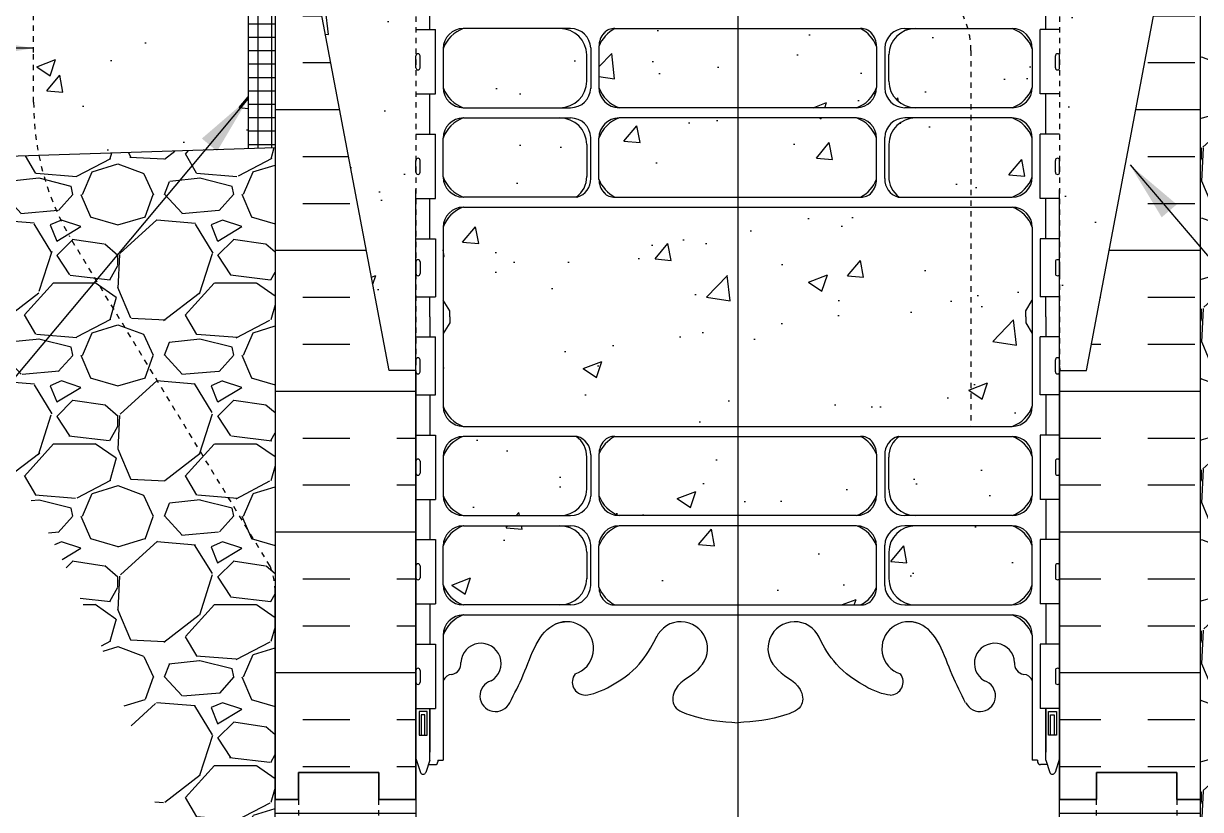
# Model space of a CAD drawing. Header units: inches. Extents: x 14 to 153, y 77 to 161.
# Drawn here: x 112.26 to 134.2, y 102.55 to 117.21 of the extents above; entities that cross this region are included whole.
import ezdxf

# ---------------------------------------------------------------- set-up
doc = ezdxf.new("R2010")
doc.units = ezdxf.units.IN
doc.header["$LTSCALE"] = 0.5
doc.header["$MEASUREMENT"] = 0
doc.linetypes.add('DASHED2', pattern=[0.375, 0.25, -0.125])
doc.linetypes.add('HIDDEN2', pattern=[0.1875, 0.125, -0.0625])
for name, color, linetype in [('HATCH', 12, 'Continuous'), ('Hidden2', 12, 'HIDDEN2'), ('line25', 2, 'Continuous'), ('LINE3', 3, 'Continuous'), ('LINE50', 5, 'Continuous'), ('LINE9', 9, 'Continuous'), ('TEXT', 4, 'Continuous'), ('Web_Edge', 9, 'Continuous')]:
    doc.layers.add(name, color=color, linetype=linetype)
doc.styles.add('DIM', font='romans.shx', dxfattribs={"width": 0.7})
doc.dimstyles.new('ext_12', dxfattribs={"dimscale": 12, "dimtxt": 0.09375, "dimasz": 0.09375, "dimexe": 0.09375, "dimexo": 0.0625, "dimgap": 0.0625, "dimtad": 1, "dimdec": 1, "dimzin": 2, "dimdsep": 46, "dimlunit": 4, "dimtxsty": 'DIM', "dimcen": 0.09, "dimdle": 0.09375, "dimclrt": 4, "dimadec": 0, "dimazin": 0, "dimtfac": 1, "dimtdec": 1, "dimtmove": 1, "dimatfit": 3, "dimfxl": 1, "dimfrac": 2, "dimtolj": 1, "dimtzin": 0, "dimarcsym": 0})
pattern_1 = [(0, (-2810.2834, -349.0253), (0, 2.625), []), (0, (-2810.2834, -348.1503), (0, 2.625), [0.875, -0.875]), (0, (-2810.2834, -347.2753), (0, 2.625), [0.875, -0.875])]

msp = doc.modelspace()

# ---------------------------------------------------------------- hatches: boundary and pattern name
at = {"layer": 'HATCH'}
h = msp.add_hatch(dxfattribs=at)
h.set_pattern_fill('AR-CONC', color=256, scale=0.5)
edge = h.paths.add_edge_path()
edge.add_line((131.064, 120.009), (131.164, 120.009))
edge.add_line((131.164, 120.009), (131.164, 120.039))
edge.add_arc((131.214, 120.039), 0.05, 90, 180, ccw=False)
edge.add_line((131.214, 120.089), (131.34, 120.089))
edge.add_line((131.34, 120.089), (131.389, 120.239))
edge.add_arc((131.439, 120.212), 0.0567, 28.0725, 151.9275, ccw=False)
edge.add_line((131.489, 120.239), (131.574, 119.978))
edge.add_line((131.574, 119.978), (131.574, 120.737))
edge.add_line((131.574, 120.737), (119.574, 120.737))
edge.add_line((119.574, 120.737), (119.574, 119.978))
edge.add_line((119.574, 119.978), (119.659, 120.239))
edge.add_arc((119.709, 120.212), 0.0567, 28.0725, 151.9275, ccw=False)
edge.add_line((119.759, 120.239), (119.807, 120.089))
edge.add_line((119.807, 120.089), (119.934, 120.089))
edge.add_arc((119.934, 120.039), 0.05, 0, 90, ccw=False)
edge.add_line((119.984, 120.039), (119.984, 120.009))
edge.add_line((119.984, 120.009), (120.084, 120.009))
edge.add_line((120.084, 120.009), (120.084, 119.302))
edge.add_line((120.084, 119.302), (124.387, 118.741))
edge.add_spline(control_points=[(124.387, 118.741), (124.359, 118.818), (124.346, 119.031), (124.873, 119.258), (125.277, 119.286), (125.574, 119.307)], knot_values=[0.901563, 0.901563, 0.901563, 0.901563, 1.128849, 1.464331, 2.389004, 2.389004, 2.389004, 2.389004], degree=3, periodic=0)
edge.add_spline(control_points=[(125.574, 119.307), (125.87, 119.286), (126.274, 119.258), (126.822, 119.022), (126.764, 118.647), (126.592, 118.526), (126.502, 118.466)], knot_values=[0.529835, 0.529835, 0.529835, 0.529835, 1.454509, 1.78999, 2.074408, 2.389004, 2.389004, 2.389004, 2.389004], degree=3, periodic=0)
edge.add_line((126.502, 118.466), (127.529, 118.332))
edge.add_spline(control_points=[(127.529, 118.332), (127.637, 118.432), (127.899, 118.623), (128.294, 118.793), (128.415, 118.791)], knot_values=[0.038125, 0.038125, 0.038125, 0.038125, 0.333798, 0.616336, 0.616336, 0.616336, 0.616336], degree=3, periodic=0)
edge.add_arc((128.415, 118.549), 0.242, -38.2327, 90, ccw=False)
edge.add_arc((128.761, 117.924), 0.5, 108.2063, 143.2254)
edge.add_line((128.361, 118.223), (128.692, 118.18))
edge.add_arc((128.421, 116.705), 1.5, 51.8239, 79.5785, ccw=False)
edge.add_spline(control_points=[(129.348, 117.884), (129.432, 118.051), (129.572, 118.45), (129.736, 118.768), (129.822, 118.935)], knot_values=[0, 0, 0, 0, 0.527393, 1.106604, 1.106604, 1.106604, 1.106604], degree=3, periodic=0)
edge.add_arc((130.086, 118.807), 0.293, -73.0731, 154.2016, ccw=False)
edge.add_arc((130.36, 118.202), 0.375, 120.1325, 357.0763)
edge.add_arc((130.933, 118.208), 0.2, 98.3788, 187.1071, ccw=False)
edge.add_arc((130.889, 118.596), 0.19, 274.3061, 336.3703)
edge.add_line((131.064, 118.519), (131.064, 120.009))
edge = h.paths.add_edge_path()
edge.add_spline(control_points=[(129.258, 117.727), (129.272, 117.748), (129.285, 117.77), (129.298, 117.792)], knot_values=[1.20643, 1.20643, 1.20643, 1.20643, 1.282246, 1.282246, 1.282246, 1.282246], degree=3, periodic=0)
edge.add_spline(control_points=[(129.298, 117.792), (129.313, 117.817), (129.327, 117.843), (129.341, 117.87)], knot_values=[1.121764, 1.121764, 1.121764, 1.121764, 1.20643, 1.20643, 1.20643, 1.20643], degree=3, periodic=0)
edge.add_spline(control_points=[(129.341, 117.87), (129.343, 117.875), (129.346, 117.879), (129.348, 117.884)], knot_values=[1.106604, 1.106604, 1.106604, 1.106604, 1.121764, 1.121764, 1.121764, 1.121764], degree=3, periodic=0)
edge.add_arc((128.421, 116.705), 1.5, 51.8239, 79.5785)
edge.add_line((128.692, 118.18), (128.361, 118.223))
edge.add_arc((128.761, 117.924), 0.5, 143.2254, 274.7074)
edge.add_spline(control_points=[(128.802, 117.426), (128.819, 117.428), (128.836, 117.431), (128.852, 117.434)], knot_values=[1.824512, 1.824512, 1.824512, 1.824512, 1.875321, 1.875321, 1.875321, 1.875321], degree=3, periodic=0)
edge.add_spline(control_points=[(128.852, 117.434), (128.866, 117.437), (128.88, 117.441), (128.894, 117.444)], knot_values=[1.78039, 1.78039, 1.78039, 1.78039, 1.824512, 1.824512, 1.824512, 1.824512], degree=3, periodic=0)
edge.add_spline(control_points=[(128.894, 117.444), (128.907, 117.448), (128.92, 117.451), (128.933, 117.456)], knot_values=[1.737704, 1.737704, 1.737704, 1.737704, 1.78039, 1.78039, 1.78039, 1.78039], degree=3, periodic=0)
edge.add_spline(control_points=[(128.933, 117.456), (128.943, 117.459), (128.953, 117.463), (128.963, 117.467)], knot_values=[1.703896, 1.703896, 1.703896, 1.703896, 1.737704, 1.737704, 1.737704, 1.737704], degree=3, periodic=0)
edge.add_spline(control_points=[(128.963, 117.467), (128.973, 117.471), (128.983, 117.475), (128.993, 117.48)], knot_values=[1.668397, 1.668397, 1.668397, 1.668397, 1.703896, 1.703896, 1.703896, 1.703896], degree=3, periodic=0)
edge.add_spline(control_points=[(128.993, 117.48), (129.016, 117.491), (129.037, 117.503), (129.058, 117.517)], knot_values=[1.587112, 1.587112, 1.587112, 1.587112, 1.668397, 1.668397, 1.668397, 1.668397], degree=3, periodic=0)
edge.add_spline(control_points=[(129.058, 117.517), (129.067, 117.523), (129.077, 117.53), (129.086, 117.537)], knot_values=[1.550231, 1.550231, 1.550231, 1.550231, 1.587112, 1.587112, 1.587112, 1.587112], degree=3, periodic=0)
edge.add_spline(control_points=[(129.086, 117.537), (129.1, 117.548), (129.114, 117.56), (129.128, 117.572)], knot_values=[1.491485, 1.491485, 1.491485, 1.491485, 1.550231, 1.550231, 1.550231, 1.550231], degree=3, periodic=0)
edge.add_spline(control_points=[(129.128, 117.572), (129.136, 117.58), (129.145, 117.588), (129.153, 117.597)], knot_values=[1.4539, 1.4539, 1.4539, 1.4539, 1.491485, 1.491485, 1.491485, 1.491485], degree=3, periodic=0)
edge.add_spline(control_points=[(129.153, 117.597), (129.164, 117.607), (129.174, 117.619), (129.185, 117.631)], knot_values=[1.40525, 1.40525, 1.40525, 1.40525, 1.4539, 1.4539, 1.4539, 1.4539], degree=3, periodic=0)
edge.add_spline(control_points=[(129.185, 117.631), (129.199, 117.646), (129.212, 117.663), (129.225, 117.68)], knot_values=[1.339281, 1.339281, 1.339281, 1.339281, 1.40525, 1.40525, 1.40525, 1.40525], degree=3, periodic=0)
edge.add_spline(control_points=[(129.225, 117.68), (129.236, 117.695), (129.247, 117.711), (129.258, 117.727)], knot_values=[1.282246, 1.282246, 1.282246, 1.282246, 1.339281, 1.339281, 1.339281, 1.339281], degree=3, periodic=0)
edge = h.paths.add_edge_path()
edge.add_spline(control_points=[(127.09, 117.714), (127.184, 117.904), (127.301, 118.122), (127.529, 118.332)], knot_values=[0.616336, 0.616336, 0.616336, 0.616336, 1.237398, 1.237398, 1.237398, 1.237398], degree=3, periodic=0)
edge.add_line((127.529, 118.332), (126.502, 118.466))
edge.add_spline(control_points=[(126.502, 118.466), (126.416, 118.408), (126.33, 118.352), (126.278, 118.273)], knot_values=[0.229407, 0.229407, 0.229407, 0.229407, 0.529835, 0.529835, 0.529835, 0.529835], degree=3, periodic=0)
edge.add_arc((126.636, 117.924), 0.5, 135.8125, 335.181)
edge = h.paths.add_edge_path()
edge.add_spline(control_points=[(124.87, 118.273), (124.762, 118.436), (124.493, 118.503), (124.394, 118.722), (124.387, 118.741)], knot_values=[0.229407, 0.229407, 0.229407, 0.229407, 0.844432, 0.901563, 0.901563, 0.901563, 0.901563], degree=3, periodic=0)
edge.add_line((124.387, 118.741), (120.084, 119.302))
edge.add_line((120.084, 119.302), (120.084, 118.519))
edge.add_arc((120.258, 118.596), 0.19, 203.6316, 265.6964)
edge.add_arc((120.214, 118.208), 0.2, -7.1071, 81.62, ccw=False)
edge.add_arc((120.788, 118.202), 0.375, 182.9237, 419.8675)
edge.add_arc((121.061, 118.807), 0.293, 25.7984, 253.0731, ccw=False)
edge.add_spline(control_points=[(121.325, 118.935), (121.411, 118.768), (121.664, 118.278), (121.859, 117.597), (122.184, 117.467)], knot_values=[0, 0, 0, 0, 0.579211, 1.703896, 1.703896, 1.703896, 1.703896], degree=3, periodic=0)
edge.add_spline(control_points=[(122.184, 117.467), (122.234, 117.447), (122.288, 117.434), (122.345, 117.426)], knot_values=[1.703896, 1.703896, 1.703896, 1.703896, 1.875321, 1.875321, 1.875321, 1.875321], degree=3, periodic=0)
edge.add_arc((122.386, 117.924), 0.5, 265.2926, 431.7937)
edge.add_arc((122.732, 118.549), 0.242, 90, 218.2327, ccw=False)
edge.add_spline(control_points=[(122.732, 118.791), (122.853, 118.793), (123.673, 118.441), (123.918, 117.994), (124.057, 117.714)], knot_values=[0.038125, 0.038125, 0.038125, 0.038125, 0.320663, 1.237398, 1.237398, 1.237398, 1.237398], degree=3, periodic=0)
edge.add_arc((124.511, 117.924), 0.5, 204.819, 404.1875)
h.paths.add_polyline_path([(119.574, 120.737), (118.886, 120.737), (118.886, 120.237), (117.574, 120.237), (117.574, 119.629), (119.574, 119.368)])
h.paths.add_polyline_path([(119.574, 119.368), (117.574, 119.629), (117.574, 118.666), (119.074, 110.737), (119.574, 110.737)])
h.paths.add_polyline_path([(116.449, 119.776), (115.456, 119.905, 0.873175), (114.719, 118.039), (116.449, 117.576)], flags=17)
h.paths.add_polyline_path([(116.449, 117.576), (114.719, 118.039, -0.873175), (115.456, 119.905), (116.449, 119.776), (116.449, 120.737), (114.456, 120.737), (112.449, 120.737), (112.449, 116.667), (112.449, 115.737, 0.050065), (112.548, 114.744), (116.449, 114.872)])
h.paths.add_polyline_path([(112.449, 120.737), (112.261, 120.737), (107.528, 120.582), (107.527, 118.118), (106.527, 117.118), (108.527, 117.118), (107.527, 116.118), (107.527, 114.578), (112.548, 114.744, -0.050065), (112.449, 115.737), (112.449, 116.667)])
h.paths.add_polyline_path([(144.62, 118.735), (142.62, 118.735), (143.62, 119.735), (143.62, 120.737), (134.699, 120.737), (134.699, 116.737), (143.62, 116.737), (143.62, 117.735)])
h.paths.add_polyline_path([(133.574, 118.666), (133.574, 120.237), (132.261, 120.237), (132.261, 120.737), (131.574, 120.737), (131.574, 119.978), (131.574, 110.737), (132.074, 110.737)])
h = msp.add_hatch(dxfattribs=at)
h.set_pattern_fill('NET', color=256, scale=2, style=0)
h.set_pattern_definition([(0, (-4.61372, -37.0484), (0, 0.25), []), (90, (-4.61372, -37.0484), (-0.25, 2e-17), [])])
h.paths.add_polyline_path([(116.949, 117.442), (116.449, 117.576), (116.449, 114.872), (116.949, 114.888)])
h.paths.add_polyline_path([(116.949, 119.638), (116.449, 119.728), (116.449, 117.576), (116.949, 117.442)])
h.paths.add_polyline_path([(116.949, 120.737), (116.449, 120.737), (116.449, 119.728), (116.949, 119.638)])
h = msp.add_hatch(dxfattribs=at)
h.set_pattern_fill('INSUL', color=256, scale=7, style=0)
h.set_pattern_definition(pattern_1)
edge = h.paths.add_edge_path()
edge.add_line((119.574, 110.737), (119.074, 110.737))
edge.add_line((119.074, 110.737), (117.324, 119.987))
edge.add_line((117.324, 119.987), (117.324, 120.737))
edge.add_line((117.324, 120.737), (116.949, 120.737))
edge.add_line((116.949, 120.737), (116.949, 102.737))
edge.add_line((116.949, 102.737), (117.386, 102.737))
edge.add_line((117.386, 102.737), (117.386, 103.237))
edge.add_line((117.386, 103.237), (118.886, 103.237))
edge.add_line((118.886, 103.237), (118.886, 102.737))
edge.add_line((118.886, 102.737), (119.324, 102.737))
edge.add_line((119.574, 110.737), (119.574, 102.737))
h = msp.add_hatch(dxfattribs=at)
h.set_pattern_fill('INSUL', color=256, scale=7, style=0)
h.set_pattern_definition(pattern_1)
edge = h.paths.add_edge_path()
edge.add_line((131.574, 110.737), (132.074, 110.737))
edge.add_line((132.074, 110.737), (133.824, 119.987))
edge.add_line((133.824, 119.987), (133.824, 120.737))
edge.add_line((133.824, 120.737), (134.199, 120.737))
edge.add_line((134.199, 120.737), (134.199, 102.737))
edge.add_line((134.199, 102.737), (133.761, 102.737))
edge.add_line((133.761, 102.737), (133.761, 103.237))
edge.add_line((133.761, 103.237), (132.261, 103.237))
edge.add_line((132.261, 103.237), (132.261, 102.737))
edge.add_line((132.261, 102.737), (131.824, 102.737))
edge.add_line((131.574, 110.737), (131.574, 102.737))
h = msp.add_hatch(dxfattribs=at)
h.set_pattern_fill('AR-CONC', color=256, scale=0.5)
h.paths.add_polyline_path([(122.759, 116.626, 0.406005), (122.259, 117.112), (120.459, 117.112, 0.225652), (120.084, 116.737), (120.084, 116.011, 0.225652), (120.459, 115.636), (122.259, 115.636, 0.418521), (122.759, 116.143)])
h.paths.add_polyline_path([(122.259, 115.445), (120.459, 115.445, 0.225652), (120.084, 115.07), (120.084, 114.344, 0.225652), (120.459, 113.969), (122.564, 113.969, 0.24677), (122.759, 114.355), (122.759, 114.952, 0.410093)])
h.paths.add_polyline_path([(128.161, 115.07, 0.225652), (127.786, 115.445), (123.361, 115.445, 0.225652), (122.986, 115.07), (122.986, 114.302, 0.185301), (123.285, 113.969), (127.862, 113.969, 0.185301), (128.161, 114.302)])
h.paths.add_polyline_path([(128.161, 116.779, 0.185301), (127.862, 117.112), (123.285, 117.112, 0.185301), (122.986, 116.779), (122.986, 116.011, 0.225652), (123.361, 115.636), (127.786, 115.636, 0.225652), (128.161, 116.011)])
h.paths.add_polyline_path([(129.921, 116.705, 0.06874), (129.865, 117.112), (128.888, 117.112, 0.406005), (128.389, 116.626), (128.388, 116.129, 0.410093), (128.888, 115.636), (129.921, 115.636)])
h.paths.add_polyline_path([(129.921, 115.445), (128.888, 115.445, 0.418521), (128.388, 114.938), (128.389, 114.355, 0.24677), (128.583, 113.969), (129.921, 113.969)])
h.paths.add_polyline_path([(131.064, 115.07, 0.225652), (130.689, 115.445), (129.921, 115.445), (129.921, 113.969), (130.689, 113.969, 0.225652), (131.064, 114.344)])
h.paths.add_polyline_path([(131.064, 116.011), (131.064, 116.737, 0.225652), (130.689, 117.112), (129.865, 117.112, -0.06874), (129.921, 116.705), (129.921, 115.636), (130.689, 115.636, 0.225652)])
h.paths.add_polyline_path([(122.759, 107.346, 0.410093), (122.259, 107.839), (120.459, 107.839, 0.225652), (120.084, 107.464), (120.084, 106.738, 0.225652), (120.459, 106.363), (122.259, 106.363, 0.406005), (122.759, 106.849)])
h.paths.add_polyline_path([(122.759, 108.537), (122.759, 109.12, 0.24677), (122.564, 109.506), (120.459, 109.506, 0.225652), (120.084, 109.131), (120.084, 108.405, 0.225652), (120.459, 108.03), (122.259, 108.03, 0.418521)])
h.paths.add_polyline_path([(128.161, 109.173, 0.185301), (127.862, 109.506), (123.285, 109.506, 0.185301), (122.986, 109.173), (122.986, 108.405, 0.225652), (123.361, 108.03), (127.786, 108.03, 0.225652), (128.161, 108.405)])
h.paths.add_polyline_path([(128.161, 107.464, 0.225652), (127.786, 107.839), (123.361, 107.839, 0.225652), (122.986, 107.464), (122.986, 106.696, 0.185301), (123.285, 106.363), (127.862, 106.363, 0.185301), (128.161, 106.696)])
h.paths.add_polyline_path([(131.064, 107.464, 0.225652), (130.689, 107.839), (128.888, 107.839, 0.418521), (128.388, 107.332), (128.389, 106.849, 0.406005), (128.888, 106.363), (130.689, 106.363, 0.225652), (131.064, 106.738)])
h.paths.add_polyline_path([(131.064, 109.131, 0.225652), (130.689, 109.506), (128.583, 109.506, 0.24677), (128.389, 109.12), (128.388, 108.523, 0.410093), (128.888, 108.03), (130.689, 108.03, 0.225652), (131.064, 108.405)])
h = msp.add_hatch(dxfattribs=at)
h.set_pattern_fill('GRAVEL', color=256, scale=3, style=0)
h.set_pattern_definition([(228.0128, (136.35859, 97.99224), (-23.9999947, -27.000004), [0.40361, -39.95726]), (184.9697, (136.08859, 97.69224), (36.00000315, 2.9999739), [0.6926, -68.56777]), (132.5104, (135.39859, 97.63224), (29.9999722, -33.000026), [0.48836, -48.3481]), (267.2737, (134.22859, 96.88224), (2.99998805, 60.0000009), [0.63071, -62.44067]), (292.8337, (134.19859, 96.25224), (-15.0000297, 35.9999892), [0.61847, -61.22812]), (357.2737, (134.43859, 95.68224), (-60.0000009, 2.99998805), [0.63071, -62.44067]), (37.6942, (135.06859, 95.65224), (-39.00002204, -29.9999712), [0.83409, -82.57455]), (72.2553, (135.72859, 96.16224), (21.0000323, 65.9999887), [0.78746, -77.95896]), (121.4296, (135.96859, 96.91224), (-24.0000247, 38.9999851), [0.63285, -62.65222]), (175.2364, (135.63859, 97.45224), (33.0000028, -2.9999746), [0.7225, -35.40229]), (222.3974, (134.91859, 97.512245), (-36.00002205, -32.99997625), [0.934344, -92.500125]), (138.8141, (137.19859, 96.85224), (-21.000009, 17.999992), [0.3189, -31.57153]), (171.4692, (136.95859, 97.06224), (38.9999949, -6.0000237), [0.60671, -60.06453]), (225, (136.3586, 97.1522), (-3e-16, -3), [0.42426, -3.81838]), (203.1986, (136.1486, 97.51224), (14.999999, 6.000004), [0.22847, -22.61885]), (291.8014, (135.9386, 97.42224), (-3, 9.000001), [0.3231, -15.83239]), (30.9638, (136.0586, 97.12224), (8.999994, 6.000007), [0.52479, -16.96807]), (161.565, (136.5086, 97.3922), (6, -2.999995), [0.37947, -9.10736]), (16.3895, (134.19859, 97.42224), (30.0000066, 8.9999781), [0.5316, -52.62853]), (70.3462, (134.70859, 97.57224), (-11.9999857, -33.0000064), [0.44598, -44.15222]), (293.1986, (136.5086, 97.99224), (-6.000004, 14.999999), [0.45694, -22.39037]), (343.6105, (136.68859, 97.57224), (-30.0000066, 8.9999781), [0.5316, -52.62853]), (339.444, (134.1986, 95.56224), (-15.0000055, 5.999988), [0.51264, -25.11937]), (294.7751, (134.67859, 95.38224), (-14.9999766, 33.0000103), [0.42953, -42.52393]), (66.8014, (136.5386, 94.99224), (6.000004, 14.999999), [0.45694, -22.39037]), (17.354, (136.71859, 95.41224), (-39.000006, -11.9999835), [0.50289, -49.78627]), (69.444, (135.0686, 94.99224), (-5.999988, -15.0000055), [0.25632, -25.3757]), (101.31, (136.3586, 94.99224), (-2.999993, 12.000002), [0.15297, -15.14409]), (165.9638, (136.3286, 95.14224), (9.000002, -2.999994), [0.61847, -11.75085]), (186.009, (135.72859, 95.29224), (29.9999993, 2.999998), [0.57315, -56.74177]), (303.69, (136.0586, 96.85224), (-3.000004, 6), [0.43267, -10.384]), (353.1572, (136.29859, 96.49224), (50.9999981, -6.000024), [0.75538, -74.78269]), (60.9454, (137.0486, 96.40224), (-12, -21.000001), [0.30887, -30.57802]), (90, (137.1986, 96.6722), (-3, 3), [0.18, -2.82]), (120.2564, (135.66859, 95.38224), (11.9999847, -21.0000074), [0.41677, -41.26056]), (48.0128, (135.45859, 95.74224), (23.9999947, 27.000004), [0.80722, -39.55366]), (0, (135.9986, 96.3422), (3, 3), [0.78, -2.22]), (325.3048, (136.77859, 96.34224), (-29.9999828, 21.0000258), [0.47434, -46.95982]), (254.0546, (137.1686, 96.07224), (-3, -12), [0.4368, -21.40352]), (207.646, (137.04859, 95.65224), (-56.9999874, -30.00002314), [0.711195, -70.40842]), (175.4261, (136.41859, 95.32224), (-39.0000017, 2.9999844), [0.7524, -74.48722])])
edge = h.paths.add_edge_path()
edge.add_line((134.199, 116.737), (134.199, 102.737))
edge.add_line((134.199, 102.737), (134.199, 94.992))
edge.add_line((134.199, 94.992), (134.873, 94.992))
edge.add_spline(control_points=[(134.873, 94.992), (134.981, 95.638), (135.742, 100.243), (136.351, 107.166), (139.937, 114.064), (142.825, 115.565), (143.62, 115.978)], knot_values=[0, 0, 0, 0, 1.962014, 13.999792, 21.004381, 23.66399, 23.66399, 23.66399, 23.66399], degree=3, periodic=0)
edge.add_line((143.62, 115.978), (143.62, 116.737))
edge.add_line((143.62, 116.737), (134.199, 116.737))
h = msp.add_hatch(dxfattribs=at)
h.set_pattern_fill('GRAVEL', color=256, scale=3, style=0)
h.set_pattern_definition([(228.01279, (2.16, 3), (-24, -27), [0.40361, -39.957264]), (184.96974, (1.89, 2.7), (36, 3), [0.692604, -68.567774]), (132.51045, (1.2, 2.64), (30, -33), [0.488364, -48.348098]), (267.27369, (0.03, 1.89), (3, 60), [0.630714, -62.440674]), (292.83365, (0, 1.26), (-15, 36), [0.618465, -61.22812]), (357.27369, (0.24, 0.69), (-60, 3), [0.630714, -62.440674]), (37.69424, (0.87, 0.66), (-39, -30), [0.834087, -82.574546]), (72.25533, (1.53, 1.17), (21, 66), [0.787464, -77.958964]), (121.42957, (1.77, 1.92), (-24, 39), [0.63285, -62.65222]), (175.23636, (1.44, 2.46), (33, -3), [0.722496, -35.40229]), (222.39744, (0.72, 2.52), (-36, -33), [0.934344, -92.500125]), (138.81407, (3, 1.86), (-21, 18), [0.318903, -31.571534]), (171.46923, (2.76, 2.07), (39, -6), [0.60671, -60.064534]), (225, (2.16, 2.16), (-3e-16, -3), [0.424263, -3.81838]), (203.1986, (1.95, 2.52), (15, 6), [0.228474, -22.618845]), (291.8014, (1.74, 2.43), (-3, 9), [0.32311, -15.832385]), (30.96376, (1.86, 2.13), (9, 6), [0.524787, -16.96807]), (161.56505, (2.31, 2.4), (6, -3), [0.379473, -9.10736]), (16.38954, (0, 2.43), (30, 9), [0.5316, -52.628535]), (70.34618, (0.51, 2.58), (-12, -33), [0.445983, -44.152223]), (293.1986, (2.31, 3), (-6, 15), [0.456945, -22.390374]), (343.61046, (2.49, 2.58), (-30, 9), [0.5316, -52.628535]), (339.44395, (0, 0.57), (-15, 6), [0.51264, -25.11937]), (294.77514, (0.48, 0.39), (-15, 33), [0.429534, -42.52393]), (66.8014, (2.34, 0), (6, 15), [0.456945, -22.390374]), (17.35402, (2.52, 0.42), (-39, -12), [0.502893, -49.78627]), (69.44395, (0.87, 0), (-6, -15), [0.25632, -25.37569]), (101.30993, (2.16, 0), (-3, 12), [0.15297, -15.14409]), (165.96376, (2.13, 0.15), (9, -3), [0.618465, -11.75085]), (186.00901, (1.53, 0.3), (30, 3), [0.57315, -56.74177]), (303.69007, (1.86, 1.86), (-3, 6), [0.432666, -10.38399]), (353.15723, (2.1, 1.5), (51, -6), [0.755382, -74.782688]), (60.9454, (2.85, 1.41), (-12, -21), [0.30887, -30.578022]), (90, (3, 1.68), (-3, 3), [0.18, -2.82]), (120.25644, (1.47, 0.39), (12, -21), [0.41677, -41.26056]), (48.01279, (1.26, 0.75), (24, 27), [0.807216, -39.553656]), (0, (1.8, 1.35), (3, 3), [0.78, -2.22]), (325.30485, (2.58, 1.35), (30, -21), [0.47434, -46.959823]), (254.0546, (2.97, 1.08), (-3, -12), [0.436806, -21.403524]), (207.645975, (2.85, 0.66), (-57, -30), [0.711195, -70.408423]), (175.42608, (2.22, 0.33), (-39, 3), [0.752397, -74.48722])])
edge = h.paths.add_edge_path()
edge.add_spline(control_points=[(107.527, 114.068), (107.843, 113.859), (109.368, 112.851), (112.018, 109.38), (114.78, 103.695), (115.649, 98.348), (115.621, 95.474), (115.616, 94.992)], knot_values=[0, 0, 0, 0, 1.135127, 5.472095, 12.80827, 19.985563, 21.432538, 21.432538, 21.432538, 21.432538], degree=3, periodic=0)
edge.add_line((115.616, 94.992), (116.949, 94.992))
edge.add_line((116.949, 94.992), (116.949, 106.612))
edge.add_line((116.949, 106.612), (116.949, 114.888))
edge.add_line((116.949, 114.888), (112.548, 114.744))
edge.add_line((112.548, 114.744), (107.527, 114.578))
edge.add_line((107.527, 114.578), (107.527, 114.068))
h = msp.add_hatch(dxfattribs=at)
h.set_pattern_fill('AR-CONC', color=256, scale=0.5)
h.set_pattern_definition([(50, (-24.5252, 0), (3.5863, -0.31376), [0.375, -4.125]), (355, (-24.5252, 0), (-0.69376, 3.76096), [0.3, -3.3]), (100.4514, (-24.2264, -0.026), (2.892544, 3.4472), [0.3187, -3.50571]), (46.1842, (-24.5252, 1), (5.33621, -0.8276), [0.5625, -6.1875]), (96.6356, (-24.0806, 0.931), (4.67331, 4.8706), [0.47805, -5.25857]), (351.184, (-24.525, 1), (4.67331, 4.8706), [0.45, -4.95]), (21, (-24.0252, 0.75), (2.984535, -2.013094), [0.375, -4.125]), (326, (-24.0252, 0.75), (1.21658, 3.62575), [0.3, -3.3]), (71.4514, (-23.7765, 0.5822), (4.20111, 1.612656), [0.3187, -3.50571]), (37.5, (-24.5252, 0), (0.060799, 1.664469), [0, -3.26, 0, -3.35, 0, -3.3125]), (7.5, (-24.5252, 0), (1.315348, 1.972059), [0, -1.91, 0, -3.185, 0, -1.2625]), (327.5, (-25.6402, 0), (2.669112, -0.112774), [0, -1.25, 0, -3.9, 0, -5.175]), (317.5, (-26.1402, 0), (2.91593, 0.500525), [0, -1.625, 0, -2.59, 0, -3.675])])
h.paths.add_polyline_path([(131.064, 113.406, 0.414203), (130.689, 113.781), (120.459, 113.781, 0.415564), (120.084, 113.405), (120.084, 110.067, 0.412864), (120.459, 109.693), (130.689, 109.693, 0.414225), (131.064, 110.068)])
h = msp.add_hatch(dxfattribs=at)
h.set_pattern_fill('INSUL', color=256, scale=7, style=0)
h.set_pattern_definition([(0, (-2806.588, -312.2721), (0, 2.625), []), (0, (-2806.588, -311.3971), (0, 2.625), [0.875, -0.875]), (0, (-2806.588, -310.5221), (0, 2.625), [0.875, -0.875])])
h.paths.add_polyline_path([(116.949, 94.992), (119.574, 94.992), (119.574, 102.737), (118.886, 102.737), (118.886, 103.237), (117.386, 103.237), (117.386, 102.737), (116.949, 102.737)])
h = msp.add_hatch(dxfattribs=at)
h.set_pattern_fill('INSUL', color=256, scale=7, style=0)
h.set_pattern_definition([(180, (3057.7352, -312.2721), (0, 2.625), []), (180, (3057.7352, -311.3971), (0, 2.625), [0.875, -0.875]), (180, (3057.7352, -310.5221), (0, 2.625), [0.875, -0.875])])
h.paths.add_polyline_path([(131.574, 94.992), (134.199, 94.992), (134.199, 102.737), (133.761, 102.737), (133.761, 103.237), (132.261, 103.237), (132.261, 102.737), (131.574, 102.737)])

# ---------------------------------------------------------------- linework, layer by layer
at = {"layer": 'Hidden2'}
for p, q in [((112.449, 116.667), (112.449, 120.737)), ((119.574, 120.737), (119.574, 110.737)), ((131.574, 120.737), (131.574, 110.737)), ((129.921, 116.705), (129.921, 109.705))]:
    msp.add_line(p, q, dxfattribs=at)
msp.add_lwpolyline([(116.949, 106.612, 0.10438), (116.856, 107.087), (113.118, 113.237, -0.131652), (112.449, 115.737), (112.449, 116.667)], format="xyb", dxfattribs=at)
msp.add_arc((128.421, 116.705), 1.5, 0, 79.5785, dxfattribs=at)
at = {"layer": 'line25'}
for p, q in [((116.449, 120.737), (116.449, 114.872)), ((119.574, 117.092), (119.939, 117.092)), ((119.939, 115.892), (119.939, 117.092)), ((131.574, 117.092), (131.209, 117.092)), ((131.209, 115.892), (131.209, 117.092)), ((119.574, 116.382), (119.574, 116.602)), ((119.574, 116.547), (119.574, 116.547)), ((119.614, 116.642), (119.614, 116.642)), ((119.654, 116.382), (119.654, 116.602)), ((131.494, 116.382), (131.494, 116.602)), ((131.534, 116.642), (131.534, 116.642)), ((131.574, 116.382), (131.574, 116.602)), ((131.574, 116.547), (131.574, 116.547)), ((119.574, 116.437), (119.574, 116.437)), ((119.614, 116.342), (119.614, 116.342)), ((131.534, 116.342), (131.534, 116.342)), ((131.574, 116.437), (131.574, 116.437)), ((119.574, 115.892), (119.939, 115.892)), ((131.574, 115.892), (131.209, 115.892)), ((119.574, 115.142), (119.939, 115.142)), ((119.939, 113.942), (119.939, 115.142)), ((131.574, 115.142), (131.209, 115.142)), ((131.209, 113.942), (131.209, 115.142)), ((119.574, 114.432), (119.574, 114.652)), ((119.574, 114.597), (119.574, 114.597)), ((119.614, 114.692), (119.614, 114.692)), ((119.654, 114.432), (119.654, 114.652)), ((131.494, 114.432), (131.494, 114.652)), ((131.534, 114.692), (131.534, 114.692)), ((131.574, 114.432), (131.574, 114.652)), ((131.574, 114.597), (131.574, 114.597)), ((119.574, 114.487), (119.574, 114.487)), ((119.614, 114.392), (119.614, 114.392)), ((131.534, 114.392), (131.534, 114.392)), ((131.574, 114.487), (131.574, 114.487)), ((119.574, 102.737), (119.574, 114.112)), ((131.574, 102.737), (131.574, 114.112)), ((119.574, 113.942), (119.939, 113.942)), ((131.574, 113.942), (131.209, 113.942)), ((119.574, 113.192), (119.939, 113.192)), ((119.939, 113.192), (119.939, 112.112)), ((131.574, 113.192), (131.209, 113.192)), ((131.209, 113.192), (131.209, 112.112)), ((119.574, 112.762), (119.574, 112.542)), ((119.614, 112.802), (119.614, 112.802)), ((119.654, 112.762), (119.654, 112.542)), ((131.494, 112.762), (131.494, 112.542)), ((131.534, 112.802), (131.534, 112.802)), ((131.574, 112.762), (131.574, 112.542)), ((119.574, 112.707), (119.574, 112.707)), ((119.574, 112.597), (119.574, 112.597)), ((131.574, 112.707), (131.574, 112.707)), ((131.574, 112.597), (131.574, 112.597)), ((119.614, 112.502), (119.614, 112.502)), ((131.534, 112.502), (131.534, 112.502)), ((119.574, 112.112), (119.939, 112.112)), ((131.574, 112.112), (131.209, 112.112)), ((119.574, 111.362), (119.939, 111.362)), ((119.939, 110.282), (119.939, 111.362)), ((131.574, 111.362), (131.209, 111.362)), ((131.209, 110.282), (131.209, 111.362)), ((119.574, 110.712), (119.574, 110.932)), ((119.574, 110.877), (119.574, 110.877)), ((119.614, 110.972), (119.614, 110.972)), ((119.654, 110.712), (119.654, 110.932)), ((131.494, 110.712), (131.494, 110.932)), ((131.534, 110.972), (131.534, 110.972)), ((131.574, 110.712), (131.574, 110.932)), ((131.574, 110.877), (131.574, 110.877)), ((119.574, 110.767), (119.574, 110.767)), ((119.574, 110.737), (119.574, 102.737)), ((119.614, 110.672), (119.614, 110.672)), ((131.534, 110.672), (131.534, 110.672)), ((131.574, 110.767), (131.574, 110.767)), ((131.574, 110.737), (131.574, 102.737)), ((119.574, 110.282), (119.939, 110.282)), ((131.574, 110.282), (131.209, 110.282)), ((119.574, 109.532), (119.939, 109.532)), ((119.939, 109.532), (119.939, 108.332)), ((131.574, 109.532), (131.209, 109.532)), ((131.209, 109.532), (131.209, 108.332)), ((119.574, 109.042), (119.574, 108.822)), ((119.614, 109.082), (119.614, 109.082)), ((119.654, 109.042), (119.654, 108.822)), ((131.494, 109.042), (131.494, 108.822)), ((131.534, 109.082), (131.534, 109.082)), ((131.574, 109.042), (131.574, 108.822)), ((119.574, 108.987), (119.574, 108.987)), ((119.574, 108.877), (119.574, 108.877)), ((131.574, 108.987), (131.574, 108.987)), ((131.574, 108.877), (131.574, 108.877)), ((119.614, 108.782), (119.614, 108.782)), ((131.534, 108.782), (131.534, 108.782)), ((119.574, 108.332), (119.939, 108.332)), ((131.574, 108.332), (131.209, 108.332)), ((119.574, 107.582), (119.939, 107.582)), ((119.939, 107.582), (119.939, 106.382)), ((131.574, 107.582), (131.209, 107.582)), ((131.209, 107.582), (131.209, 106.382)), ((119.574, 107.092), (119.574, 106.872)), ((119.654, 107.092), (119.654, 106.872)), ((131.494, 107.092), (131.494, 106.872)), ((131.574, 107.092), (131.574, 106.872)), ((119.574, 107.037), (119.574, 107.037)), ((119.574, 106.927), (119.574, 106.927)), ((131.574, 107.037), (131.574, 107.037)), ((131.574, 106.927), (131.574, 106.927)), ((119.614, 106.832), (119.614, 106.832)), ((131.534, 106.832), (131.534, 106.832)), ((119.574, 106.382), (119.939, 106.382)), ((131.574, 106.382), (131.209, 106.382)), ((119.574, 105.632), (119.939, 105.632)), ((119.939, 105.632), (119.939, 104.432)), ((131.574, 105.632), (131.209, 105.632)), ((131.209, 105.632), (131.209, 104.432)), ((119.574, 105.142), (119.574, 104.922)), ((119.574, 105.087), (119.574, 105.087)), ((119.614, 105.182), (119.614, 105.182)), ((119.654, 105.142), (119.654, 104.922)), ((131.494, 105.142), (131.494, 104.922)), ((131.534, 105.182), (131.534, 105.182)), ((131.574, 105.142), (131.574, 104.922)), ((131.574, 105.087), (131.574, 105.087)), ((119.574, 104.977), (119.574, 104.977)), ((119.614, 104.882), (119.614, 104.882)), ((131.534, 104.882), (131.534, 104.882)), ((131.574, 104.977), (131.574, 104.977)), ((119.574, 104.432), (119.939, 104.432)), ((131.574, 104.432), (131.209, 104.432)), ((119.574, 102.737), (119.574, 94.992)), ((131.574, 94.992), (131.574, 102.737))]:
    msp.add_line(p, q, dxfattribs=at)
for centre, start, end in [((119.614, 116.602), 90, 180), ((119.614, 116.602), 360, 90), ((131.534, 116.602), 90, 180), ((131.534, 116.602), 0, 90), ((119.614, 116.382), 180, 270), ((119.614, 116.382), 270, 0), ((131.534, 116.382), 180, 270), ((131.534, 116.382), 270, 0), ((119.614, 114.652), 90, 180), ((119.614, 114.652), 360, 90), ((131.534, 114.652), 90, 180), ((131.534, 114.652), 0, 90), ((119.614, 114.432), 180, 270), ((119.614, 114.432), 270, 0), ((131.534, 114.432), 180, 270), ((131.534, 114.432), 270, 0), ((119.614, 112.762), 90, 180), ((119.614, 112.762), 0, 90), ((131.534, 112.762), 90, 180), ((131.534, 112.762), 360, 90), ((119.614, 112.542), 180, 270), ((119.614, 112.542), 270, 0), ((131.534, 112.542), 180, 270), ((131.534, 112.542), 270, 0), ((119.614, 110.932), 90, 180), ((119.614, 110.932), 360, 90), ((131.534, 110.932), 90, 180), ((131.534, 110.932), 0, 90), ((119.614, 110.712), 180, 270), ((119.614, 110.712), 270, 0), ((131.534, 110.712), 180, 270), ((131.534, 110.712), 270, 0), ((119.614, 109.042), 90, 180), ((119.614, 109.042), 0, 90), ((131.534, 109.042), 90, 180), ((131.534, 109.042), 360, 90), ((119.614, 108.822), 180, 270), ((119.614, 108.822), 270, 0), ((131.534, 108.822), 180, 270), ((131.534, 108.822), 270, 0), ((119.614, 107.092), 90, 180), ((119.614, 107.092), 0, 90), ((131.534, 107.092), 90, 180), ((131.534, 107.092), 360, 90), ((119.614, 106.872), 180, 270), ((119.614, 106.872), 270, 0), ((131.534, 106.872), 180, 270), ((131.534, 106.872), 270, 0), ((119.614, 105.142), 90, 180), ((119.614, 105.142), 0, 90), ((131.534, 105.142), 90, 180), ((131.534, 105.142), 360, 90), ((119.614, 104.922), 180, 270), ((119.614, 104.922), 270, 0), ((131.534, 104.922), 180, 270), ((131.534, 104.922), 270, 0)]:
    msp.add_arc(centre, 0.04, start, end, dxfattribs=at)
at = {"layer": 'LINE3'}
msp.add_line((125.574, 119.235), (125.574, 94.99), dxfattribs=at)
at = {"layer": 'LINE50'}
for p, q in [((116.949, 120.737), (116.949, 102.737)), ((134.199, 102.737), (134.199, 120.737)), ((116.949, 114.888), (107.527, 114.578)), ((116.949, 94.992), (116.949, 106.612)), ((134.199, 94.992), (134.199, 102.737))]:
    msp.add_line(p, q, dxfattribs=at)
for points in [[(119.574, 110.737), (119.074, 110.737), (117.574, 118.666), (117.574, 120.737)], [(131.574, 110.737), (132.074, 110.737), (133.574, 118.666), (133.574, 120.737)], [(119.574, 102.737), (118.886, 102.737), (118.886, 103.237), (117.386, 103.237), (117.386, 102.737), (116.949, 102.737)], [(116.949, 102.737), (117.386, 102.737), (117.386, 103.237), (118.886, 103.237), (118.886, 102.737), (119.574, 102.737)], [(131.574, 102.737), (132.261, 102.737), (132.261, 103.237), (133.761, 103.237), (133.761, 102.737), (134.199, 102.737)], [(134.199, 102.737), (133.761, 102.737), (133.761, 103.237), (132.261, 103.237), (132.261, 102.737), (131.574, 102.737)]]:
    msp.add_lwpolyline(points, dxfattribs=at)
at = {"layer": 'LINE9', "linetype": 'DASHED2', "ltscale": 0.15}
for points in [[(117.386, 102.737), (117.386, 102.737), (117.386, 102.237), (118.886, 102.237), (118.886, 102.737), (118.886, 102.737)], [(133.761, 102.737), (133.761, 102.737), (133.761, 102.237), (132.261, 102.237), (132.261, 102.737), (132.261, 102.737)]]:
    msp.add_lwpolyline(points, dxfattribs=at)
at = {"layer": 'Web_Edge'}
for p, q in [((122.459, 117.112), (120.459, 117.112)), ((123.285, 117.112), (127.896, 117.112)), ((128.688, 117.112), (130.689, 117.112)), ((120.084, 116.737), (120.084, 116.011)), ((122.834, 116.75), (122.834, 115.997)), ((122.986, 116.78), (122.986, 116.011)), ((128.161, 116.78), (128.161, 116.011)), ((128.314, 116.75), (128.314, 115.997)), ((131.064, 116.737), (131.064, 116.011)), ((122.759, 116.129), (122.759, 116.626)), ((128.388, 116.129), (128.389, 116.626)), ((120.459, 115.636), (122.459, 115.636)), ((127.786, 115.636), (123.361, 115.636)), ((130.689, 115.636), (128.688, 115.636)), ((120.459, 115.445), (122.459, 115.445)), ((127.786, 115.445), (123.361, 115.445)), ((130.689, 115.445), (128.688, 115.445)), ((120.084, 114.344), (120.084, 115.07)), ((122.834, 114.313), (122.834, 115.083)), ((122.986, 114.3), (122.986, 115.07)), ((128.161, 114.3), (128.161, 115.07)), ((128.314, 114.313), (128.314, 115.083)), ((131.064, 114.344), (131.064, 115.07)), ((122.759, 114.952), (122.759, 114.355)), ((128.388, 114.952), (128.389, 114.355)), ((122.582, 113.969), (120.459, 113.969)), ((123.285, 113.969), (127.896, 113.969)), ((128.565, 113.969), (130.689, 113.969)), ((120.459, 113.781), (130.689, 113.781)), ((120.084, 113.406), (120.084, 110.068)), ((131.064, 113.406), (131.064, 110.068)), ((120.204, 111.85), (120.084, 112.05)), ((120.204, 111.85), (120.084, 112.05)), ((130.944, 111.85), (131.064, 112.05)), ((130.944, 111.85), (131.064, 112.05)), ((120.204, 111.737), (120.204, 111.85)), ((120.204, 111.737), (120.204, 111.85)), ((120.204, 111.737), (120.204, 111.625)), ((120.204, 111.737), (120.204, 111.625)), ((130.944, 111.737), (130.944, 111.85)), ((130.944, 111.737), (130.944, 111.85)), ((130.944, 111.737), (130.944, 111.625)), ((130.944, 111.737), (130.944, 111.625)), ((120.204, 111.625), (120.084, 111.425)), ((120.204, 111.625), (120.084, 111.425)), ((130.944, 111.625), (131.064, 111.425)), ((130.944, 111.625), (131.064, 111.425)), ((120.459, 109.693), (130.689, 109.693)), ((122.582, 109.506), (120.459, 109.506)), ((123.285, 109.506), (127.896, 109.506)), ((128.565, 109.506), (130.689, 109.506)), ((120.084, 109.131), (120.084, 108.405)), ((122.759, 108.523), (122.759, 109.12)), ((122.834, 109.161), (122.834, 108.392)), ((122.986, 109.174), (122.986, 108.405)), ((128.161, 109.174), (128.161, 108.405)), ((128.314, 109.161), (128.314, 108.392)), ((128.388, 108.523), (128.389, 109.12)), ((131.064, 109.131), (131.064, 108.405)), ((120.459, 108.03), (122.459, 108.03)), ((127.786, 108.03), (123.361, 108.03)), ((130.689, 108.03), (128.688, 108.03)), ((120.459, 107.839), (122.459, 107.839)), ((127.786, 107.839), (123.361, 107.839)), ((130.689, 107.839), (128.688, 107.839)), ((120.084, 106.738), (120.084, 107.464)), ((122.759, 107.346), (122.759, 106.849)), ((122.834, 106.725), (122.834, 107.477)), ((122.986, 106.695), (122.986, 107.464)), ((128.161, 106.695), (128.161, 107.464)), ((128.314, 106.725), (128.314, 107.477)), ((128.388, 107.346), (128.389, 106.849)), ((131.064, 106.738), (131.064, 107.464)), ((122.459, 106.363), (120.459, 106.363)), ((123.285, 106.363), (127.896, 106.363)), ((128.688, 106.363), (130.689, 106.363)), ((120.459, 106.176), (130.689, 106.176)), ((120.084, 105.801), (120.084, 103.466)), ((131.064, 105.801), (131.064, 103.466)), ((119.834, 103.466), (119.834, 104.432)), ((131.314, 103.466), (131.314, 104.432)), ((119.574, 103.497), (119.659, 103.236)), ((119.834, 103.466), (119.759, 103.236)), ((119.807, 103.386), (119.934, 103.386)), ((119.984, 103.466), (120.084, 103.466)), ((119.984, 103.466), (119.984, 103.436)), ((119.984, 103.436), (119.984, 103.436)), ((131.164, 103.466), (131.064, 103.466)), ((131.164, 103.466), (131.164, 103.436)), ((131.164, 103.436), (131.164, 103.436)), ((131.34, 103.386), (131.214, 103.386)), ((131.314, 103.466), (131.389, 103.236)), ((131.574, 103.497), (131.489, 103.236))]:
    msp.add_line(p, q, dxfattribs=at)
for points in [[(119.834, 117.092), (119.834, 117.842)], [(131.314, 117.092), (131.314, 117.842)], [(119.834, 115.142), (119.834, 115.892)], [(131.314, 115.142), (131.314, 115.892)], [(119.834, 113.192), (119.834, 113.942)], [(131.314, 113.192), (131.314, 113.942)], [(119.834, 111.737), (119.834, 112.112)], [(131.314, 111.737), (131.314, 112.112)], [(119.834, 111.737), (119.834, 111.362)], [(131.314, 111.737), (131.314, 111.362)], [(119.834, 110.282), (119.834, 109.532)], [(131.314, 110.282), (131.314, 109.532)], [(119.834, 108.332), (119.834, 107.582)], [(131.314, 108.332), (131.314, 107.582)], [(119.834, 106.382), (119.834, 105.632)], [(131.314, 106.382), (131.314, 105.632)], [(119.834, 104.432), (119.834, 103.616)], [(131.314, 104.432), (131.314, 103.616)]]:
    msp.add_lwpolyline(points, dxfattribs=at)
for points in [[(119.784, 104.376), (119.634, 104.376), (119.634, 103.936), (119.784, 103.936)], [(119.744, 104.316), (119.674, 104.316), (119.674, 103.936), (119.744, 103.936)], [(131.364, 104.376), (131.514, 104.376), (131.514, 103.936), (131.364, 103.936)], [(131.404, 104.316), (131.474, 104.316), (131.474, 103.936), (131.404, 103.936)]]:
    msp.add_lwpolyline(points, close=True, dxfattribs=at)
for centre, radius, start, end in [((120.665, 116.53), 0.617, 109.5682, 160.4318), ((120.459, 116.737), 0.375, 90, 180), ((122.259, 116.612), 0.5, 0.8073, 90), ((122.459, 116.737), 0.375, 2.0304, 90), ((123.569, 116.556), 0.624, 117.0966, 159.0881), ((123.362, 116.78), 0.376, 138.3704, 179.9486), ((123.268, 116.862), 0.25, 86.1209, 138.3704), ((127.578, 116.556), 0.624, 20.9119, 62.9034), ((127.879, 116.862), 0.25, 41.6296, 93.8791), ((127.785, 116.78), 0.376, 0.0514, 41.6296), ((128.688, 116.737), 0.375, 90, 177.9696), ((128.888, 116.612), 0.5, 90, 179.1927), ((130.482, 116.53), 0.617, 19.5682, 70.4318), ((130.689, 116.737), 0.375, 360, 90), ((122.259, 116.136), 0.5, 270, 359.1927), ((128.888, 116.136), 0.5, 180.8073, 270), ((120.665, 116.217), 0.617, 199.5682, 250.4318), ((120.459, 116.011), 0.375, 180, 270), ((122.459, 116.011), 0.375, 270, 357.9696), ((123.568, 116.217), 0.617, 199.5682, 250.4318), ((123.361, 116.011), 0.375, 180, 270), ((127.579, 116.217), 0.617, 289.5682, 340.4318), ((127.786, 116.011), 0.375, 270, 360), ((128.688, 116.011), 0.375, 182.0304, 270), ((130.482, 116.217), 0.617, 289.5682, 340.4318), ((130.689, 116.011), 0.375, 270, 0), ((120.665, 114.863), 0.617, 109.5682, 160.4318), ((120.459, 115.07), 0.375, 90, 180), ((122.259, 114.945), 0.5, 0.8073, 90), ((122.459, 115.07), 0.375, 2.0304, 90), ((123.568, 114.863), 0.617, 109.5682, 160.4318), ((123.361, 115.07), 0.375, 90, 180), ((127.579, 114.863), 0.617, 19.5682, 70.4318), ((127.786, 115.07), 0.375, 0, 90), ((128.688, 115.07), 0.375, 90, 177.9696), ((128.888, 114.945), 0.5, 90, 179.1927), ((130.482, 114.863), 0.617, 19.5682, 70.4318), ((130.689, 115.07), 0.375, 360, 90), ((120.665, 114.551), 0.617, 199.5682, 250.4318), ((120.459, 114.344), 0.375, 180, 270), ((122.294, 114.347), 0.464, 305.5594, 1.0072), ((122.488, 114.302), 0.346, 285.7884, 1.947), ((123.569, 114.525), 0.624, 200.9119, 242.9034), ((123.362, 114.301), 0.376, 180.0514, 221.6296), ((127.578, 114.525), 0.624, 297.0966, 339.0881), ((127.785, 114.301), 0.376, 318.3704, 359.9486), ((128.659, 114.302), 0.346, 178.053, 254.2116), ((128.853, 114.347), 0.464, 178.9928, 234.4406), ((130.482, 114.551), 0.617, 289.5682, 340.4318), ((130.689, 114.344), 0.375, 270, 0), ((123.268, 114.218), 0.25, 221.6296, 273.8791), ((127.879, 114.218), 0.25, 266.1209, 318.3704), ((120.665, 113.2), 0.618, 109.569, 160.4297), ((120.459, 113.406), 0.375, 90.0009, 179.9979), ((130.482, 113.2), 0.618, 19.5703, 70.431), ((130.689, 113.406), 0.375, 0.0021, 89.9991), ((120.665, 110.275), 0.618, 199.5703, 250.431), ((120.459, 110.068), 0.375, 180.0021, 269.9991), ((130.482, 110.275), 0.618, 289.569, 340.4297), ((130.689, 110.068), 0.375, 270.0009, 359.9979), ((120.665, 108.924), 0.617, 109.5682, 160.4318), ((120.459, 109.131), 0.375, 90, 180), ((122.294, 109.128), 0.464, 358.9928, 54.4406), ((122.488, 109.173), 0.346, 358.053, 74.2116), ((123.569, 108.95), 0.624, 117.0966, 159.0881), ((123.268, 109.256), 0.25, 86.1209, 138.3704), ((127.578, 108.95), 0.624, 20.9119, 62.9034), ((127.879, 109.256), 0.25, 41.6296, 93.8791), ((128.659, 109.173), 0.346, 105.7884, 181.947), ((128.853, 109.128), 0.464, 125.5594, 181.0072), ((130.482, 108.924), 0.617, 19.5682, 70.4318), ((130.689, 109.131), 0.375, 360, 90), ((123.362, 109.174), 0.376, 138.3704, 179.9486), ((127.785, 109.174), 0.376, 0.0514, 41.6296), ((120.665, 108.612), 0.617, 199.5682, 250.4318), ((120.459, 108.405), 0.375, 180, 270), ((122.259, 108.53), 0.5, 270, 359.1927), ((122.459, 108.405), 0.375, 270, 357.9696), ((123.568, 108.612), 0.617, 199.5682, 250.4318), ((123.361, 108.405), 0.375, 180, 270), ((127.579, 108.612), 0.617, 289.5682, 340.4318), ((127.786, 108.405), 0.375, 270, 360), ((128.688, 108.405), 0.375, 182.0304, 270), ((128.888, 108.53), 0.5, 180.8073, 270), ((130.482, 108.612), 0.617, 289.5682, 340.4318), ((130.689, 108.405), 0.375, 270, 0), ((120.665, 107.257), 0.617, 109.5682, 160.4318), ((120.459, 107.464), 0.375, 90, 180), ((122.259, 107.339), 0.5, 0.8073, 90), ((122.459, 107.464), 0.375, 2.0304, 90), ((123.568, 107.257), 0.617, 109.5682, 160.4318), ((123.361, 107.464), 0.375, 90, 180), ((127.579, 107.257), 0.617, 19.5682, 70.4318), ((127.786, 107.464), 0.375, 0, 90), ((128.688, 107.464), 0.375, 90, 177.9696), ((128.888, 107.339), 0.5, 90, 179.1927), ((130.482, 107.257), 0.617, 19.5682, 70.4318), ((130.689, 107.464), 0.375, 360, 90), ((122.259, 106.863), 0.5, 270, 359.1927), ((128.888, 106.863), 0.5, 180.8073, 270), ((120.665, 106.945), 0.617, 199.5682, 250.4318), ((120.459, 106.738), 0.375, 180, 270), ((122.459, 106.738), 0.375, 270, 357.9696), ((123.569, 106.919), 0.624, 200.9119, 242.9034), ((123.362, 106.695), 0.376, 180.0514, 221.6296), ((127.578, 106.919), 0.624, 297.0966, 339.0881), ((127.785, 106.695), 0.376, 318.3704, 359.9486), ((128.688, 106.738), 0.375, 182.0304, 270), ((130.482, 106.945), 0.617, 289.5682, 340.4318), ((130.689, 106.738), 0.375, 270, 0), ((123.268, 106.613), 0.25, 221.6296, 273.8791), ((127.879, 106.613), 0.25, 266.1209, 318.3704), ((120.665, 105.594), 0.618, 109.569, 160.4297), ((120.459, 105.801), 0.375, 90.0009, 179.9979), ((122.386, 105.551), 0.5, 288.2063, 113.7861), ((124.511, 105.551), 0.5, 315.8125, 155.181), ((126.636, 105.551), 0.5, 24.819, 224.1875), ((128.761, 105.551), 0.5, 66.2139, 251.7937), ((130.482, 105.594), 0.618, 19.5703, 70.431), ((130.689, 105.801), 0.375, 0.0021, 89.9991), ((120.788, 105.273), 0.375, 300.1325, 177.0763), ((130.36, 105.273), 0.375, 2.9237, 239.8675), ((120.214, 105.267), 0.2, 278.38, 7.1071), ((130.933, 105.267), 0.2, 172.8929, 261.62), ((120.258, 104.879), 0.19, 94.3036, 156.3684), ((121.061, 104.668), 0.293, 106.9269, 334.2016), ((122.732, 104.926), 0.242, 141.7673, 270), ((128.415, 104.926), 0.242, 270, 38.2327), ((130.086, 104.668), 0.293, 205.7984, 73.0731), ((130.889, 104.879), 0.19, 23.6316, 85.6964), ((119.934, 103.436), 0.05, 270, 0), ((131.214, 103.436), 0.05, 180, 270), ((119.709, 103.263), 0.0567, 208.0725, 331.9275), ((131.439, 103.263), 0.0567, 208.0725, 331.9275)]:
    msp.add_arc(centre, radius, start, end, dxfattribs=at)
for points, knots in [([(121.325, 104.54), (121.411, 104.707), (121.664, 105.197), (121.878, 105.946), (122.288, 106.041), (122.345, 106.049)], [0, 0, 0, 0, 0.579211, 1.703896, 1.875321, 1.875321, 1.875321, 1.875321]), ([(129.822, 104.54), (129.736, 104.707), (129.483, 105.197), (129.269, 105.946), (128.859, 106.041), (128.802, 106.049)], [0, 0, 0, 0, 0.579211, 1.703896, 1.875321, 1.875321, 1.875321, 1.875321]), ([(122.732, 104.684), (122.853, 104.682), (123.687, 105.039), (123.926, 105.496), (124.067, 105.779)], [0.038125, 0.038125, 0.038125, 0.038125, 0.320663, 1.258119, 1.258119, 1.258119, 1.258119]), ([(128.415, 104.684), (128.294, 104.682), (127.46, 105.039), (127.221, 105.496), (127.081, 105.779)], [0.038125, 0.038125, 0.038125, 0.038125, 0.320663, 1.258119, 1.258119, 1.258119, 1.258119]), ([(124.87, 105.202), (124.762, 105.039), (124.402, 104.948), (124.325, 104.453), (124.873, 104.217), (125.277, 104.189), (125.574, 104.168)], [0.229407, 0.229407, 0.229407, 0.229407, 0.844432, 1.128849, 1.464331, 2.389004, 2.389004, 2.389004, 2.389004]), ([(126.278, 105.202), (126.385, 105.039), (126.745, 104.948), (126.822, 104.453), (126.274, 104.217), (125.87, 104.189), (125.574, 104.168)], [0.229407, 0.229407, 0.229407, 0.229407, 0.844432, 1.128849, 1.464331, 2.389004, 2.389004, 2.389004, 2.389004])]:
    msp.add_open_spline(points, degree=3, knots=knots, dxfattribs=at)

# ---------------------------------------------------------------- leaders
at = {"layer": 'TEXT'}
for points, override in [([(112.449, 116.746), (105.532, 116.746), (103.526, 116.746)], {"dimgap": 0.0625, "dimtad": 0}), ([(116.449, 115.805), (109.465, 107.464), (108.099, 107.464)], {"dimgap": 0.0625, "dimtad": 0}), ([(132.886, 114.568), (137.893, 108.706), (140.073, 108.706)], {"dimtad": 0})]:
    msp.add_leader(points, dimstyle='ext_12', override=override, dxfattribs=at)

doc.saveas('drawing.dxf')
